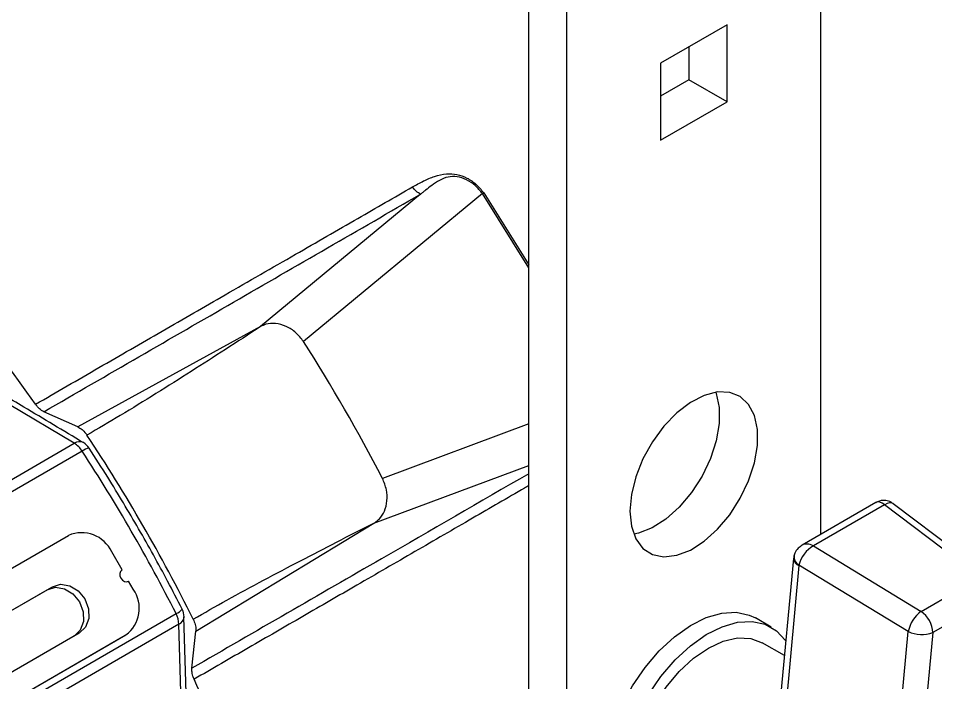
# Model space of a CAD drawing. Extents: x 16.5 to 113.1, y 4.4 to 84.5.
# Drawn here: x 82.798 to 85.992, y 67.005 to 69.318 of the extents above; entities that cross this region are included whole.
import ezdxf

# ---------------------------------------------------------------- set-up
doc = ezdxf.new("R2010")
doc.units = 0
doc.header["$MEASUREMENT"] = 0
doc.layers.add('OBJECT', color=7, linetype='CONTINUOUS')

msp = doc.modelspace()

# ---------------------------------------------------------------- linework, layer by layer
at = {"layer": 'OBJECT'}
for p, q in [((85.5919, 67.521), (85.5919, 72.4194)), ((84.5751, 64.9506), (84.5751, 71.9859)), ((84.708, 64.8472), (84.708, 71.9091)), ((85.2659, 69.2949), (85.034, 69.161)), ((85.2659, 69.0271), (85.2659, 69.2949)), ((85.133, 69.2182), (85.133, 69.1038)), ((85.034, 69.161), (85.034, 68.8932)), ((85.133, 69.1038), (85.034, 69.0467)), ((85.2659, 69.0271), (85.133, 69.1038)), ((85.034, 68.8932), (85.2659, 69.0271)), ((84.1985, 68.7056), (83.6412, 68.2446)), ((84.4136, 68.7073), (83.7907, 68.1924)), ((84.5751, 68.4495), (84.4136, 68.7073)), ((84.4183, 68.7099), (84.5751, 68.4597)), ((83.6412, 68.2446), (83.0052, 67.8954)), ((82.9923, 67.8381), (82.7657, 67.9732)), ((83.0052, 67.8954), (82.8867, 67.9482)), ((84.5751, 67.9056), (84.0657, 67.716)), ((82.4759, 67.54), (82.9923, 67.8381)), ((83.0202, 67.8104), (82.5139, 67.5181)), ((84.0362, 67.5604), (84.5751, 67.7607)), ((85.7839, 67.6318), (85.5273, 67.4837)), ((86.1808, 67.3728), (85.8446, 67.628)), ((85.8146, 67.6238), (85.5667, 67.4807)), ((86.1468, 67.3717), (85.8146, 67.6238)), ((83.4158, 67.1843), (84.0362, 67.5604)), ((82.6361, 67.3234), (82.972, 67.5173)), ((85.5667, 67.4807), (85.9416, 67.2532)), ((83.1591, 67.3973), (83.1229, 67.4601)), ((85.4971, 67.4369), (85.4148, 66.5552)), ((85.516, 67.4131), (85.4248, 66.4365)), ((85.897, 67.1833), (85.5162, 67.4143)), ((85.9416, 67.2532), (86.1468, 67.3717)), ((83.1979, 67.3302), (83.1816, 67.3583)), ((82.6273, 67.1723), (82.9161, 67.339)), ((82.6273, 67.1723), (82.8981, 67.3286)), ((82.8981, 67.3286), (82.9161, 67.339)), ((86.1872, 67.2975), (85.982, 67.1791)), ((82.673, 66.8564), (83.3468, 67.2454)), ((83.3869, 66.8051), (83.3745, 67.234)), ((85.4194, 67.1982), (85.3643, 67.23)), ((83.3569, 67.2081), (82.6831, 66.8191)), ((83.3647, 66.934), (83.3569, 67.2081)), ((83.4022, 67.0552), (83.4158, 67.1843)), ((85.8093, 66.2437), (85.897, 67.1833)), ((82.5285, 66.7995), (83.154, 67.1605)), ((82.5465, 66.8099), (83.172, 67.1709)), ((83.0096, 67.1771), (82.7208, 67.0103)), ((83.154, 67.1605), (83.172, 67.1709)), ((85.982, 67.1791), (85.8942, 66.2395)), ((85.4655, 67.0994), (85.3882, 67.1441))]:
    msp.add_line(p, q, dxfattribs=at)
at = {"layer": 'OBJECT', "flags": 128}
for points in [[(84.9272, 67.6019), (84.9324, 67.5496), (84.9478, 67.5058), (84.9726, 67.4724), (85.0057, 67.4512), (85.0456, 67.443), (85.0904, 67.4482), (85.1379, 67.4667), (85.186, 67.4974), (85.2324, 67.5391), (85.2749, 67.5897), (85.3117, 67.6469), (85.3408, 67.708), (85.361, 67.7702), (85.3714, 67.8305), (85.3714, 67.8861), (85.361, 67.9344), (85.3408, 67.9732), (85.3117, 68.0007), (85.2749, 68.0155), (85.2324, 68.017), (85.186, 68.0051), (85.1379, 67.9803), (85.0904, 67.9439), (85.0456, 67.8975), (85.0057, 67.8432), (84.9726, 67.7837), (84.9478, 67.7217), (84.9324, 67.6602), (84.9272, 67.6019)], [(85.2263, 68.0161), (85.2281, 68.0112), (85.2384, 67.9628), (85.2384, 67.9072), (85.2281, 67.8469), (85.2079, 67.7848), (85.1787, 67.7237), (85.142, 67.6665), (85.0995, 67.6158), (85.053, 67.5742), (85.005, 67.5434), (84.9574, 67.525), (84.9407, 67.5215)], [(83.1591, 67.3973), (83.1539, 67.3923), (83.1512, 67.3851), (83.1514, 67.3768), (83.1544, 67.3686), (83.16, 67.3619), (83.1671, 67.3576), (83.1747, 67.3563), (83.1816, 67.3583)], [(82.9161, 67.339), (82.9449, 67.3474), (82.9765, 67.3423), (83.006, 67.3243), (83.0289, 67.2962), (83.0418, 67.2623), (83.0426, 67.2278), (83.0313, 67.1978), (83.0096, 67.1771)], [(82.8981, 67.3286), (82.9269, 67.337), (82.9585, 67.3319), (82.988, 67.3139), (83.0109, 67.2858), (83.0238, 67.2519), (83.0246, 67.2174), (83.0133, 67.1874), (82.9916, 67.1667)], [(84.8369, 66.6482), (84.838, 66.7129), (84.8491, 66.782), (84.8696, 66.8534), (84.899, 66.9247), (84.9363, 66.9936), (84.9804, 67.0579), (85.0298, 67.1156), (85.0829, 67.1648), (85.138, 67.2039), (85.1933, 67.2317), (85.2471, 67.2472), (85.2976, 67.25), (85.3433, 67.24), (85.3643, 67.23)], [(84.8921, 66.6164), (84.8932, 66.6811), (84.9042, 66.7502), (84.9248, 66.8215), (84.9542, 66.8928), (84.9915, 66.9617), (85.0356, 67.0261), (85.0849, 67.0838), (85.138, 67.1329), (85.1931, 67.1721), (85.2484, 67.1998), (85.3023, 67.2154), (85.3528, 67.2182), (85.3985, 67.2082), (85.4378, 67.1857), (85.4694, 67.1514), (85.4703, 67.1501)], [(84.9355, 66.6662), (84.9406, 66.7289), (84.9557, 66.7951), (84.9802, 66.8621), (85.0132, 66.9276), (85.0534, 66.9889), (85.0992, 67.0436), (85.149, 67.0898), (85.2007, 67.1255), (85.2524, 67.1495), (85.3022, 67.1608), (85.348, 67.1589), (85.3882, 67.1441)]]:
    msp.add_lwpolyline(points, dxfattribs=at)
at = {"layer": 'OBJECT'}
for centre, radius, start, end in [((78.9573, 65.2584), 4.7523, 34.8508, 54.5369), ((78.705, 64.9386), 6.0375, 27.38935, 32.61065), ((77.9932, 64.5277), 6.0486, 26.49365, 33.50636), ((83.0104, 67.8125), 0.0314, 64.1695, 125.2257), ((82.9468, 67.7644), 0.0866, 32.0495, 58.3288), ((83.056, 67.764), 0.0586, 101.6609, 127.6782), ((82.9923, 67.7875), 0.062, 33.1153, 59.1512), ((77.9368, 64.4951), 6.069, 26.94753, 33.11138), ((83.0182, 67.4117), 0.1153, 24.8164, 113.6431), ((85.5246, 67.4394), 0.0277, 185.0396, 251.8124), ((85.5323, 67.4435), 0.0333, 170.2744, 241.1625), ((83.1036, 67.2638), 0.1153, 306.3515, 35.1849), ((83.324, 67.3006), 0.0597, 292.4558, 317.9788), ((83.2696, 67.2044), 0.0874, 2.3954, 27.9366), ((83.3131, 67.2325), 0.062, 1.6775, 26.944), ((86.0082, 67.1616), 0.1133, 126.012, 168.9548), ((85.885, 67.1743), 0.0971, 2.8012, 54.3106), ((83.3448, 67.2359), 0.0304, 293.586, 356.2934), ((85.9444, 67.2802), 0.1079, 243.9609, 290.3635), ((78.556, 64.7978), 5.337, 16.2665, 24.5682)]:
    msp.add_arc(centre, radius, start, end, dxfattribs=at)
for centre, major_axis, ratio, start_param, end_param in [((85.8108, 67.5752), (-0.0254, 0.0574), 0.506157, 5.464946, 6.337529), ((85.8108, 67.5752), (0.0325, 0.0537), 0.485137, 6.232531, 7.0867), ((85.5628, 67.4321), (0.0386, 0.0495), 0.561473, 0.865163, 2.317103), ((85.5628, 67.4321), (-0.0384, 0.0497), 0.6374, 5.324613, 6.199339), ((85.5217, 67.4102), (-0.00344, 0.00667), 0.68298, 0.611579, 0.817703)]:
    msp.add_ellipse(centre, major_axis=major_axis, ratio=ratio, start_param=start_param, end_param=end_param, dxfattribs=at)
for points, knots in [([(81.7695, 69.2915), (82.0656, 69.4601), (82.7087, 69.8262), (83.6444, 70.3207), (84.283, 70.6319), (84.5751, 70.7742)], [0, 0, 0, 0, 0.316509, 0.687456, 1, 1, 1, 1]), ([(84.5751, 70.753), (84.4677, 70.7013), (84.1787, 70.5623), (83.7179, 70.3299), (83.1916, 70.0569), (82.6729, 69.7781), (82.1962, 69.5148), (81.8925, 69.3402), (81.7628, 69.2656)], [0, 0, 0, 0, 0.114723, 0.308603, 0.491735, 0.676074, 0.861621, 1, 1, 1, 1]), ([(84.17, 68.7305), (84.1828, 68.7377), (84.2076, 68.7514), (84.2466, 68.7685), (84.2854, 68.778), (84.3246, 68.776), (84.3603, 68.7631), (84.3933, 68.7411), (84.41, 68.7203), (84.4183, 68.7099)], [0, 0, 0, 0, 0.175155, 0.335953, 0.499736, 0.628069, 0.749937, 0.875049, 1, 1, 1, 1]), ([(84.4136, 68.7073), (84.4059, 68.7171), (84.3903, 68.7366), (84.359, 68.7571), (84.3254, 68.7679), (84.2918, 68.7667), (84.2627, 68.7539), (84.2382, 68.7367), (84.2196, 68.7223), (84.2067, 68.7122), (84.201, 68.7077), (84.1985, 68.7057)], [0, 0, 0, 0, 0.123067, 0.246585, 0.369053, 0.491538, 0.630311, 0.772463, 0.899411, 0.955665, 1, 1, 1, 1]), ([(82.8572, 67.974), (82.931, 68.0166), (83.0786, 68.1018), (83.2988, 68.2288), (83.5271, 68.3604), (83.7542, 68.4912), (83.9716, 68.6163), (84.1068, 68.6941), (84.17, 68.7305)], [0, 0, 0, 0, 0.166677, 0.333344, 0.500001, 0.687097, 0.853763, 1, 1, 1, 1]), ([(84.1985, 68.7057), (84.1934, 68.7086), (84.1831, 68.7143), (84.1743, 68.7251), (84.17, 68.7305)], [0, 0, 0, 0, 0.500003, 1, 1, 1, 1]), ([(82.8867, 67.9482), (83.1076, 68.0758), (83.5496, 68.331), (83.9822, 68.5808), (84.1985, 68.7056)], [0, 0, 0, 0, 0.499998, 1, 1, 1, 1]), ([(84.4136, 68.7073), (84.4144, 68.7077), (84.4159, 68.7086), (84.4175, 68.7095), (84.4183, 68.7099)], [0, 0, 0, 0, 0.500001, 1, 1, 1, 1]), ([(83.6412, 68.2446), (83.6005, 68.218), (83.5204, 68.1658), (83.3991, 68.0878), (83.2771, 68.0109), (83.1562, 67.9366), (83.0754, 67.8893), (83.0367, 67.8667)], [0, 0, 0, 0, 0.206023, 0.404822, 0.608638, 0.812834, 1, 1, 1, 1]), ([(83.7907, 68.1924), (83.7823, 68.2032), (83.7655, 68.225), (83.7305, 68.2472), (83.6937, 68.2574), (83.6628, 68.2549), (83.6473, 68.2475), (83.6412, 68.2446)], [0, 0, 0, 0, 0.217936, 0.435232, 0.661573, 0.868603, 1, 1, 1, 1]), ([(83.0237, 67.8405), (82.9548, 67.8819), (82.8369, 67.9528), (82.7178, 68.0229), (82.6683, 68.0521)], [0, 0, 0, 0, 0.584553, 1, 1, 1, 1]), ([(82.8867, 67.9482), (82.8839, 67.9496), (82.8765, 67.9535), (82.8661, 67.9625), (82.8596, 67.9709), (82.8572, 67.974)], [0, 0, 0, 0, 0.263886, 0.723096, 1, 1, 1, 1]), ([(83.0052, 67.8954), (83.01, 67.8927), (83.0196, 67.8874), (83.0302, 67.876), (83.0354, 67.8686), (83.0367, 67.8667)], [0, 0, 0, 0, 0.425021, 0.850044, 1, 1, 1, 1]), ([(83.3683, 67.2606), (83.3516, 67.2931), (83.303, 67.3874), (83.2174, 67.5412), (83.1253, 67.6954), (83.0659, 67.7876), (83.0442, 67.8214)], [0, 0, 0, 0, 0.169694, 0.491691, 0.81372, 1, 1, 1, 1]), ([(84.5751, 67.7322), (84.4049, 67.6339), (84.0183, 67.4108), (83.6233, 67.1828), (83.4022, 67.0552)], [0, 0, 0, 0, 0.440198, 1, 1, 1, 1]), ([(84.0362, 67.5604), (84.0388, 67.5621), (84.0456, 67.5664), (84.0591, 67.5787), (84.0745, 67.6019), (84.083, 67.6373), (84.0813, 67.6777), (84.0711, 67.7029), (84.0657, 67.716)], [0, 0, 0, 0, 0.061294, 0.157977, 0.353025, 0.568965, 0.775601, 1, 1, 1, 1]), ([(84.5751, 67.6906), (84.5703, 67.6878), (84.5054, 67.6503), (84.3734, 67.5738), (84.1788, 67.4611), (83.9816, 67.3471), (83.7885, 67.2355), (83.5997, 67.1264), (83.4731, 67.0533), (83.4099, 67.0168)], [0, 0, 0, 0, 0.012532, 0.169359, 0.343097, 0.516836, 0.677891, 0.838946, 1, 1, 1, 1]), ([(85.8443, 67.6273), (85.8419, 67.6293), (85.8345, 67.6355), (85.8176, 67.6399), (85.7987, 67.6392), (85.7881, 67.6337), (85.7839, 67.6315)], [0, 0, 0, 0, 0.143235, 0.448682, 0.782445, 1, 1, 1, 1]), ([(83.4066, 67.2259), (83.4456, 67.2481), (83.527, 67.2945), (83.6517, 67.362), (83.7793, 67.4292), (83.9076, 67.4952), (83.9928, 67.5384), (84.0362, 67.5604)], [0, 0, 0, 0, 0.187145, 0.391348, 0.595125, 0.793954, 1, 1, 1, 1]), ([(85.5273, 67.4834), (85.5223, 67.4801), (85.5116, 67.4729), (85.5031, 67.4598), (85.5002, 67.4512), (85.4995, 67.4491)], [0, 0, 0, 0, 0.394726, 0.855212, 1, 1, 1, 1]), ([(85.4995, 67.4491), (85.4991, 67.4481), (85.498, 67.4441), (85.4975, 67.44), (85.4971, 67.4369)], [0, 0, 0, 0, 0.262798, 1, 1, 1, 1]), ([(83.4066, 67.2259), (83.4093, 67.2198), (83.4145, 67.2075), (83.4164, 67.1933), (83.4159, 67.1862), (83.4158, 67.1843)], [0, 0, 0, 0, 0.425024, 0.850045, 1, 1, 1, 1]), ([(83.4099, 67.0168), (83.4084, 67.0203), (83.4044, 67.0299), (83.4017, 67.0434), (83.4021, 67.052), (83.4022, 67.0552)], [0, 0, 0, 0, 0.263887, 0.723096, 1, 1, 1, 1])]:
    msp.add_open_spline(points, degree=3, knots=knots, dxfattribs=at)

doc.saveas('drawing.dxf')
